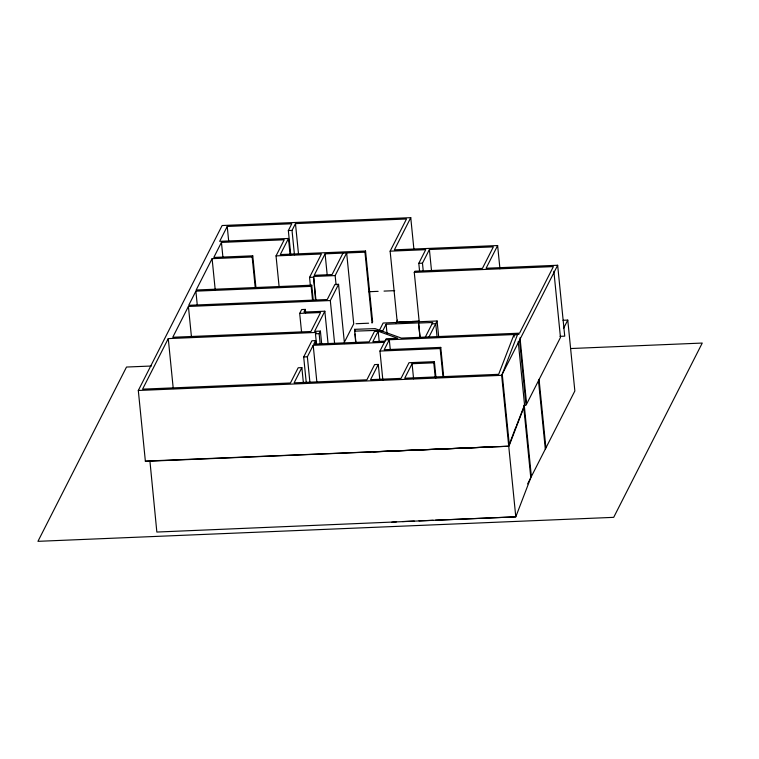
<?xml version="1.0" encoding="UTF-8"?>
<svg xmlns="http://www.w3.org/2000/svg" width="759" height="759" viewBox="0 0 759 759"><rect width="100%" height="100%" fill="white"/><g stroke="black" fill="none" stroke-linecap="round" stroke-linejoin="round"><path stroke-width="1.14" d="M355.715 342.774L354.605 329.33L375.117 328.619L401.378 338.097L519.554 333.173L553.396 266.589L414.272 272.386L419.196 321.74L437.099 320.991L438.664 336.664M508.71 445.96L516.016 426.634M516.623 425.296L524.298 405.648L531.376 476.529M373.219 451.861L508.739 446.216L509.327 445.049L502.249 374.168L517.534 334.558L513.938 334.71L498.654 374.32L404.708 378.229L412.08 363.722L433.797 362.821L434.385 361.654L409.006 362.707L401.037 378.39L370.553 379.652L378.286 364.434L374.614 364.586L366.882 379.813L294.122 382.84L301.864 367.612L298.192 367.764L290.45 382.991L142.578 389.158L168.261 338.599L316.142 332.442L315.459 333.78L316.503 344.235M509.403 445.049L524.611 405.439L518.226 341.531M508.739 446.216L145.386 461.358L138.309 390.477L222.121 225.527L410.752 217.662L413.883 249.037M290.782 254.967L288.344 230.565L291.798 223.763L227.226 226.457L219.664 241.334L288.477 238.468L290.099 254.739M279.17 287.263L276.039 255.887L284.217 239.787L221.438 242.406L213.801 257.443L252.756 255.821L252.168 256.988L212.103 258.658L196.173 290.004L311.74 285.185L313.249 300.289M311.74 285.185L311.152 286.352L195.888 291.152L188.697 305.308L327.243 299.53L334.89 284.473L338.561 284.321L344.482 343.59M338.561 284.321L330.317 300.545L188.412 306.456L172.758 337.271L310.924 331.512L320.573 312.528L299.691 313.401L301.551 331.996M149.912 460.903L156.847 532.05L515.788 516.841L530.788 477.696L523.71 406.815M294.454 254.815L292.016 230.413L295.469 223.611L406.492 218.99L390.135 251.163L397.213 322.044L405.249 321.712M288.477 238.468L280.299 254.569L365.553 251.02L372.631 321.901L372.033 323.068L364.956 252.187L365.553 251.02M310.365 285.498L309.549 277.358L321.418 253.999L276.039 255.887M315.535 300.45L313.59 276.475L335.155 275.574L346.654 252.946L353.722 323.827L344.842 341.313M364.956 252.187L325.089 253.848L314.188 275.308L332.081 274.559L342.983 253.098M299.691 313.401L301.646 309.558L305.317 309.406L305.668 312.888M305.317 309.406L303.961 312.082L324.833 311.209L328.078 343.751M324.833 311.209L314.596 331.36L320.402 331.123L321.683 343.903M306.238 382.517L303.685 356.948L311.902 340.782L315.573 340.63L315.924 344.112M309.909 382.365L307.357 356.796L313.201 345.307L384.386 342.337M315.573 340.63L313.79 344.14L369.178 341.835L374.965 330.431M320.175 344.083L319.131 333.628L320.402 331.123M410.752 217.662L394.405 249.844L497.629 245.546L499.944 268.781M374.5 331.351L378.172 331.199L372.849 341.683L384.974 341.171M379.348 330.469L383.134 323.021L419.31 321.512L418.522 323.068L419.993 337.129M418.617 322.888L386.103 324.245L382.726 330.886L379.974 331M414.272 272.386L414.869 271.219L482.42 268.401L493.359 246.865L429.395 249.531L422.469 263.164L423.275 271.295M419.604 271.447L418.797 263.316L425.723 249.683L390.135 251.163M382.849 380.107L379.955 351.056L386.217 338.732L397.707 338.258L375.952 330.402L354.557 331.152M395.913 323.306L397.517 320.156M425.192 337.347L432.744 322.48L418.522 323.068M428.769 337.375L437.099 320.991M442.952 376.436L440.163 348.552L440.761 347.385L384.215 349.738L389.291 339.747L390.221 349.045M497.629 245.546L486.092 268.25L557.656 265.261L564.734 336.152L560.038 336.341M391.72 522.268L396.577 521.803M435.514 520.181L515.788 516.841L501.661 375.335L557.656 265.261M563.482 328.533L567.77 320.089L563.055 320.289M527.628 483.91L574.848 390.98L567.77 320.089M288.344 230.565L292.016 230.413M418.797 263.316L422.469 263.164M309.549 277.358L313.22 277.206M368.684 291.741L378.134 291.342M384.035 291.095L394.671 290.659M356.018 323.732L368.599 323.211M412.137 321.427L419.025 321.133M400.097 322.139L418.949 321.351M432.07 323.818L435.742 323.666L437.08 337.091M315.459 333.78L319.131 333.628M385.619 339.899L518.966 334.349L513.938 334.71L514.166 337.062M379.955 351.056L440.163 348.552M303.685 356.948L307.357 356.796M151.383 366.009L126.506 367.043L37.95 541.338L613.699 517.344L702.255 343.059L570.759 348.533M138.309 390.477L501.661 375.335M523.682 405.325L526.044 405.23L519.545 340.155M145.358 461.092L492.155 446.909M402.479 521.556L414.272 521.063M418.996 520.873L433.152 520.285M553.861 271.229L560.465 337.47L526.632 404.063L520.019 337.821M539.061 379.377L545.901 447.943M538.473 380.544L545.313 449.11M440.761 347.385L443.654 376.436M429.395 249.531L431.482 270.441M434.385 361.654L436.017 377.925M433.797 362.821L435.305 377.925M418.721 324.008L420.069 337.442M412.08 363.722L413.589 378.836M386.103 324.245L386.995 333.201M378.172 331.199L379.215 341.654M378.286 364.434L379.794 379.538M354.605 329.33L354.832 331.655M355.07 333.979L355.876 342.119M335.155 275.574L336.085 284.872M330.317 300.545L334.615 343.542M325.089 253.848L327.176 274.758M313.59 276.475L315.915 299.71M311.152 286.352L312.547 300.298M313.201 345.307L316.911 382.489M295.469 223.611L298.486 253.829M301.864 367.612L303.372 382.726M252.756 255.821L256.011 288.354M252.168 256.988L255.299 288.363M227.226 226.457L228.734 241.561M221.438 242.406L222.947 257.51M212.103 258.658L215.233 290.023M195.888 291.152L197.274 305.099M188.412 306.456L191.429 336.673M168.261 338.599L173.251 388.57"/></g></svg>
